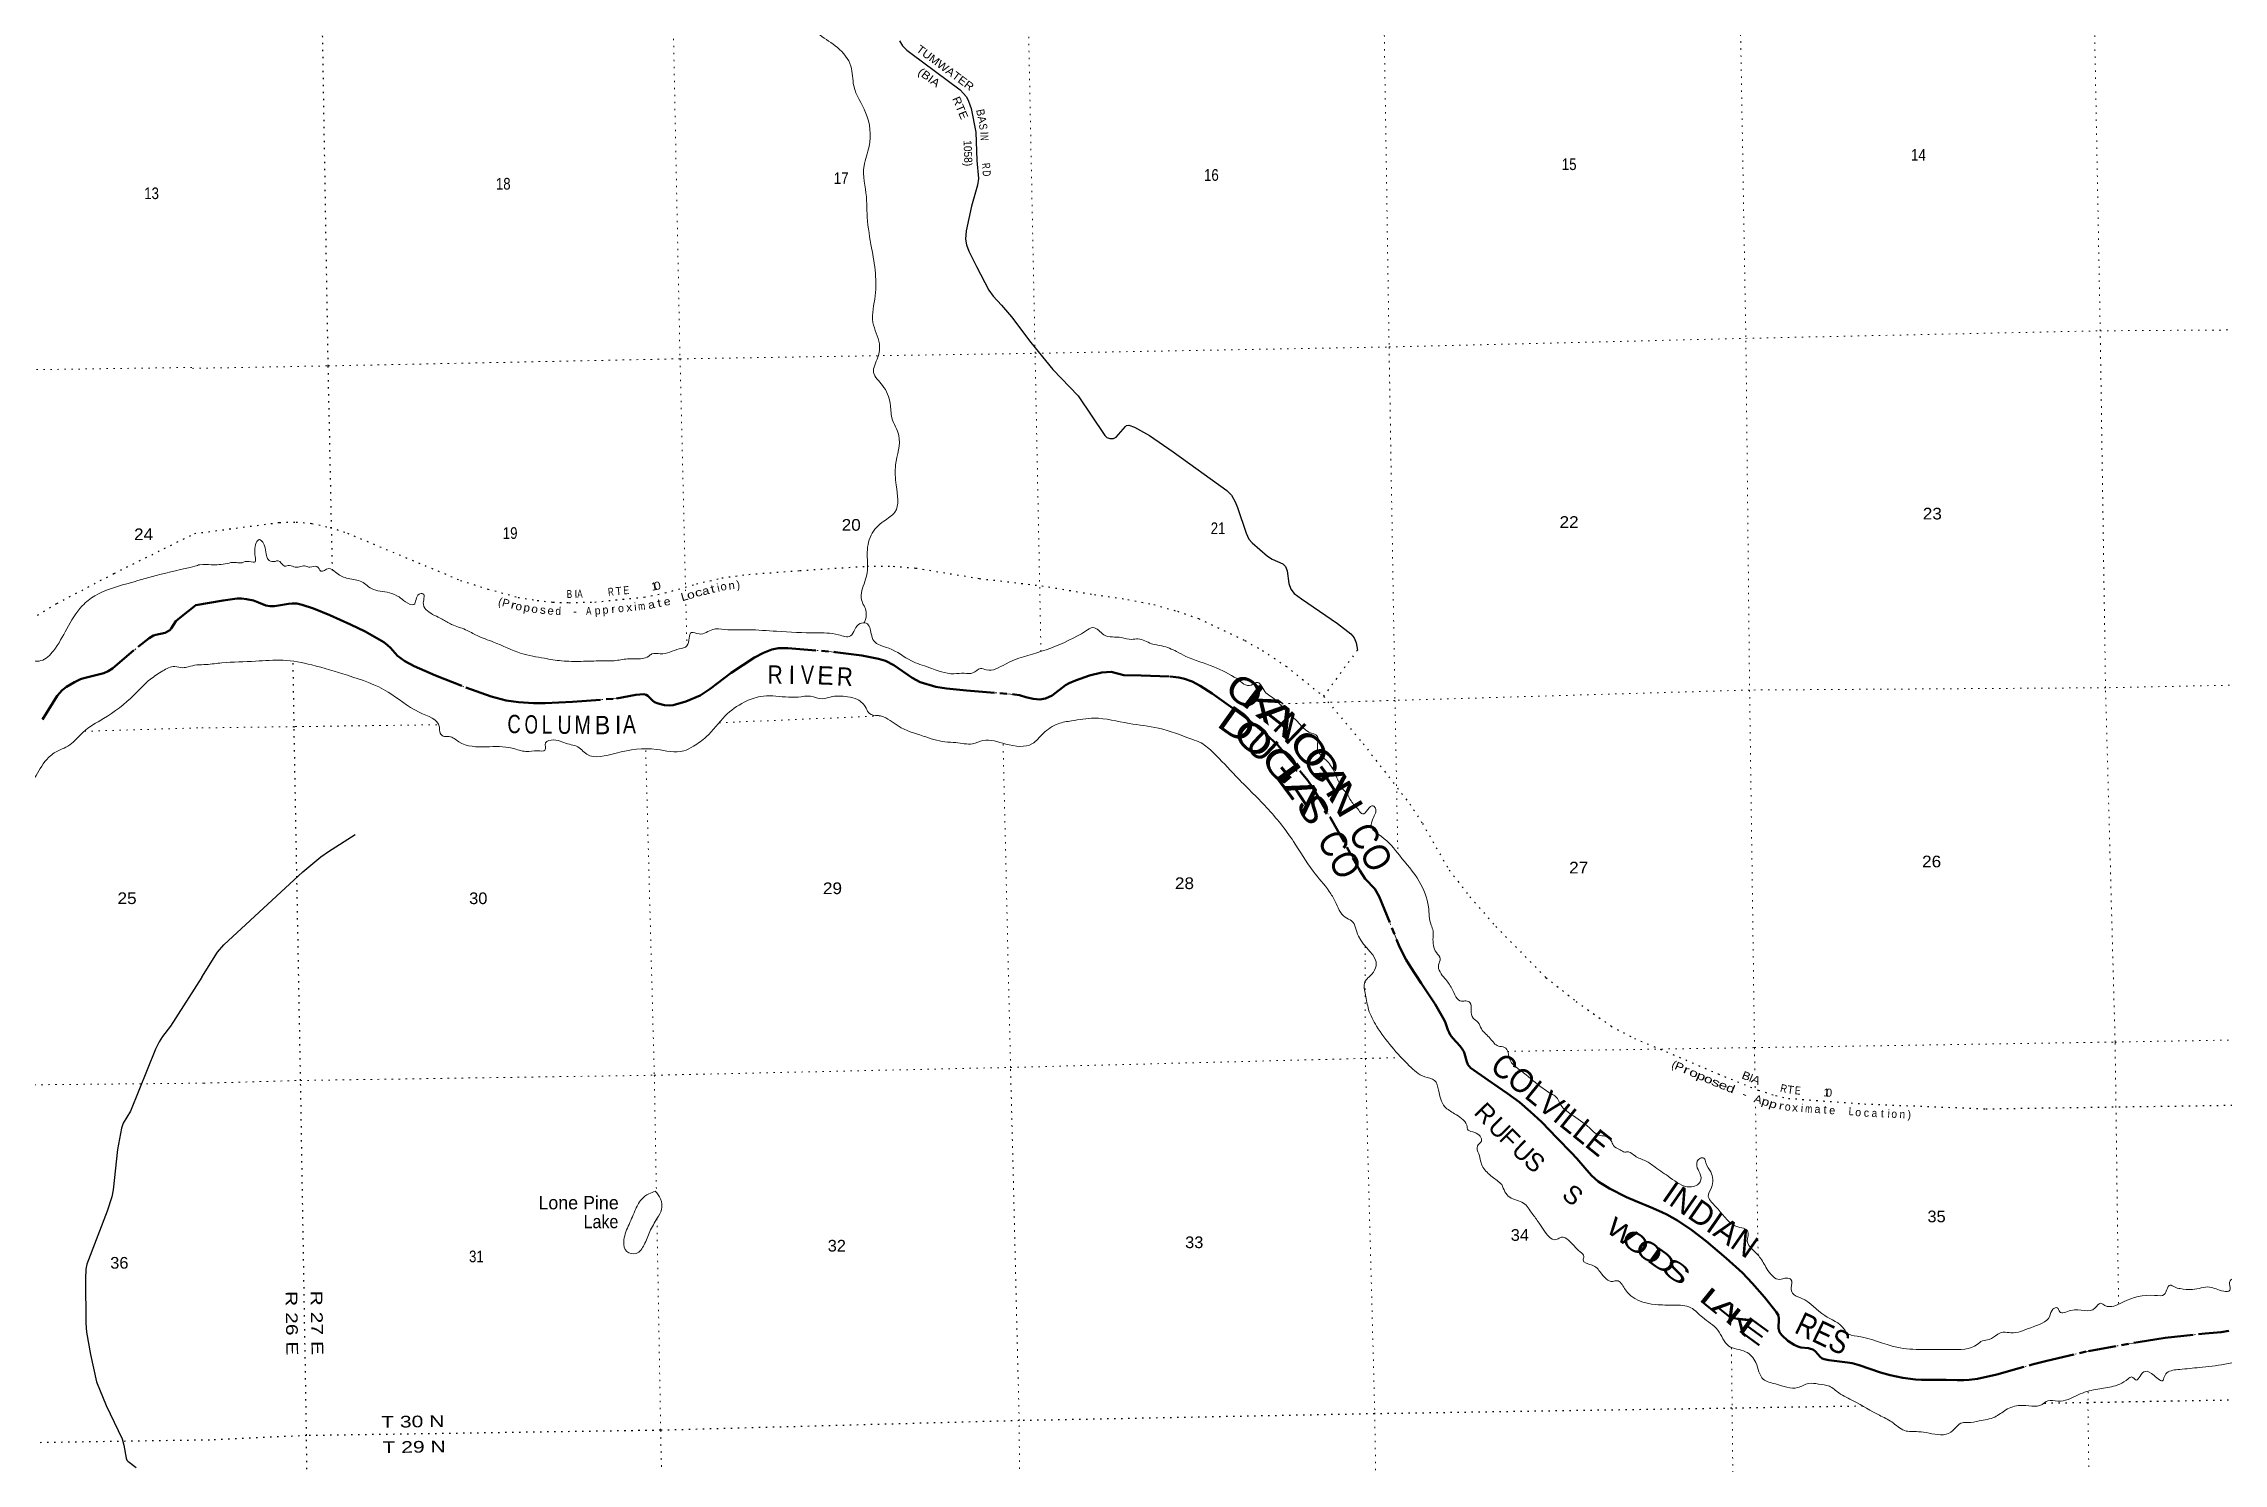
# Model space of a CAD drawing. Header units: feet. Extents: x 244583 to 493183, y 184934 to 372822.
# Drawn here: x 367117 to 399801, y 204162 to 225453 of the extents above; entities that cross this region are included whole.
import ezdxf
from ezdxf.enums import TextEntityAlignment as Align

# ---------------------------------------------------------------- set-up
doc = ezdxf.new("R2010")
doc.units = ezdxf.units.FT
doc.header["$LTSCALE"] = 70
for name, pattern in [('DOT_DASHED', [7.7, 5, -1.2, 0.3, -1.2]), ('DOTTED', [1.5, 0.3, -1.2]), ('LONG_DASH_SHORT_DASH', [9.9, 6, -1.2, 1.5, -1.2])]:
    doc.linetypes.add(name, pattern=pattern)
for name, color, linetype, lineweight in [('11', 7, 'LONG_DASH_SHORT_DASH', 60), ('29', 7, 'Continuous', 25), ('30', 7, 'Continuous', 25), ('39', 7, 'Continuous', 13), ('44', 7, 'DOT_DASHED', 13), ('6', 7, 'DOTTED', 25), ('7', 7, 'DOTTED', 13)]:
    doc.layers.add(name, color=color, linetype=linetype, lineweight=lineweight)
doc.layers.add('12', color=7, linetype='Continuous')
doc.layers.add('41', color=7, linetype='Continuous')

msp = doc.modelspace()

# ---------------------------------------------------------------- linework, layer by layer
at = {"layer": '11'}
for points in [[(367101.55, 215318.37), (367321.67, 215669.8), (367395.76, 215755.43), (367460.98, 215806.15), (367578.76, 215876.97), (367670.46, 215921.71), (367721.77, 215938.89), (368019.52, 216012.41), (368084.56, 216039.95), (368151.69, 216083.39), (368541.3, 216413.38), (368702.37, 216537.85), (368766.04, 216576.09), (368799.87, 216586.98), (368940.06, 216618.08), (369009.65, 216654.57), (369032.34, 216679.77), (369099.9, 216792.05), (369157.74, 216841.27), (369398.51, 217030.11)], [(369398.51, 217030.11), (369810.77, 217099.4), (370018.83, 217133.48), (370083.72, 217132.38), (370159.72, 217121.85), (370265.42, 217100.56), (370339.01, 217073.57), (370450.31, 217027.47), (370507.27, 217017.51), (370578.35, 217018.11), (370789.98, 217052.45), (370845.73, 217058.07), (370912.94, 217056.46), (370993.41, 217038.37), (371162.72, 216983.82), (371408.95, 216883.42), (371720.84, 216742.95), (371938.56, 216635.74), (372216.7, 216475.68), (372273.49, 216434.23), (372317.1, 216390.32), (372425.05, 216272.75), (372535.45, 216194.09), (372670.92, 216118.81), (372995, 215974.98), (373449.59, 215796.28), (373827.32, 215662.76), (374052.33, 215604.55), (374236.79, 215577.2), (374463.28, 215561.8), (374638.47, 215560.22), (375047.84, 215580.17), (375707.25, 215633.07), (375998.86, 215685.45), (376115.44, 215695.4), (376151.05, 215688.09), (376174.75, 215673.68), (376247.11, 215602.55), (376278.74, 215577.11), (376331.87, 215556.67), (376426.03, 215534.16), (376495.08, 215526.77), (376556.9, 215529.93), (376748.63, 215585.07), (376960.72, 215677.87), (377113.96, 215775.34), (377424.39, 216016.11), (377774.04, 216246.48), (377909.25, 216319.03), (378038.57, 216366.76), (378137.97, 216384.67), (378277.39, 216388.42), (378987.64, 216328.33), (379386.94, 216274.55), (379637.3, 216225.57), (379741.81, 216195.99), (379867.14, 216131.41), (380139.04, 215939.69), (380258.09, 215876.45), (380493.53, 215808.11), (380657.63, 215780.96), (380954.14, 215753.07), (381673.86, 215693.19), (381751.74, 215680.16), (381842.98, 215652.45), (381955.43, 215625.19), (382054.92, 215618.23), (382139.02, 215631.15), (382237.43, 215678.56), (382438.4, 215830.93), (382494.93, 215862.87), (382587.64, 215900.92), (382797.43, 215978.05), (382984.47, 216022.88), (383126.12, 216030.8), (383316.16, 215981.99), (383571.64, 215978.38), (384007.03, 215963.84), (384136.68, 215946.92), (384224.61, 215926.91), (384337.7, 215885.7), (384457.56, 215824.01), (384636.7, 215706.42), (384952.4, 215483.09), (385210.4, 215292.63), (385438.79, 215104.43), (385623.09, 214930.07), (385980.53, 214517.31), (386072.52, 214402.65), (386150.44, 214291.74), (386411.26, 213843.32), (386852.96, 213053.79), (386931.88, 212930.15), (387077.24, 212776.59), (387140.7, 212660.61), (387449.7, 211908.16), (387546.38, 211715.22), (387611.87, 211608.03), (387769.97, 211361.81), (387980.1, 211050.15)], [(387980.1, 211050.15), (388104.42, 210838.8), (388130.75, 210783.48), (388173.57, 210665.27), (388191.41, 210623.35), (388209.4, 210590.73), (388245.39, 210540.98), (388351.1, 210423.85), (388387.31, 210378.17), (388399.39, 210359.81), (388411.1, 210336.51), (388421.59, 210308.31), (388431.56, 210273.29), (388445.3, 210218.26), (388455.01, 210185.13), (388472.24, 210144.22), (388482.65, 210127.27), (388495.11, 210111.84), (388514.44, 210094.87), (388778.98, 209909.39), (389067.23, 209710.68), (389244.32, 209579.62), (389413.71, 209434.68), (389574.41, 209281.67), (389810.65, 209039.49), (390026.78, 208816.95), (390104.95, 208735.55), (390225.48, 208592.63), (390326.11, 208478.76), (390426.26, 208390.49), (390595.26, 208282.6), (390852.79, 208153.4), (390979.61, 208097.98), (391247.47, 207988.75), (391392.13, 207926.37), (391456.88, 207894.71), (391616.19, 207803.74), (391832.05, 207657.57), (392043.17, 207493.7), (392346.78, 207237.12), (392588.26, 207018.77), (392737.06, 206866.08), (392921.04, 206655.84), (393093.87, 206433.94), (393128.39, 206377.82), (393135.29, 206327.03), (393129.46, 206187.61), (393144.79, 206129.5), (393179.43, 206083.49), (393268.78, 206001.57), (393364.75, 205942.06), (393421.66, 205914.93), (393462.56, 205901.71), (393579.53, 205887.83), (393609.54, 205881.71), (393629.19, 205875.19), (393653.16, 205862.56), (393682.58, 205837.65), (393754.31, 205758.89), (393784, 205736.71), (393812.57, 205725.22), (393882.78, 205709.62), (394162.72, 205677.12), (394237.17, 205663.33), (394339.18, 205634.5), (394658.5, 205526.58), (394804.02, 205484.68), (394992.22, 205446.04), (395186.62, 205419.83), (395274.15, 205415.12), (395643.7, 205415.58), (395811.3, 205411.48), (395911.52, 205411.86), (395987.6, 205416.43), (396112.36, 205432.02), (396405.17, 205494.59), (396932.61, 205642.49), (397151.38, 205699.91), (397777.24, 205844.91), (398521.52, 205981.37), (398928.64, 206045.15), (399526.08, 206107.78), (399765.96, 206130.58), (399884.29, 206150.35)]]:
    msp.add_lwpolyline(points, dxfattribs=at)
at = {"layer": '29', "linetype": 'DOTTED'}
msp.add_line((386816.62, 216358.38), (386306.94, 215664.82), dxfattribs=at)
at = {"layer": '29'}
for points in [[(379950.19, 225494.23), (379995.88, 225421.06), (380059.37, 225352.61), (380121.76, 225309.49), (380860.06, 224760.91), (380952.99, 224652.63), (380985.34, 224591.94), (381023.45, 224478.28), (381094.53, 224124.02), (381109.6, 223698.54), (381134.95, 223428.65), (381122.27, 223329.51), (381031.66, 223013.8), (380948.95, 222645.71), (380942.27, 222522.61), (380952.99, 222435.3), (380987.94, 222339.54), (381102.53, 222110.84), (381288.61, 221757.57), (381353.82, 221665.79), (381479.86, 221532.02), (381630.4, 221356.17), (381917.6, 220970.02), (382251.33, 220566.23), (382627.36, 220173), (383029.02, 219576.3), (383059.68, 219548.34), (383104.16, 219532.16), (383160.77, 219532.16), (383200.7, 219551.98), (383336.8, 219710.84), (383354.86, 219726.37), (383391.26, 219730.42), (383474.07, 219702.28), (383700.93, 219577.7), (384053.75, 219329.46), (384859.06, 218749.22), (384927.94, 218679.5), (384984.41, 218583.33), (385020.01, 218496.95), (385147.79, 218113.06), (385190.63, 218020.9), (385239.63, 217964.8), (385467.01, 217765.6), (385538.38, 217721.48), (385697.83, 217651.16), (385736.51, 217612.24), (385763.14, 217544.96), (385788.68, 217355.62), (385817.38, 217272.36), (385865.91, 217207.62), (385977.93, 217125.73), (386519.25, 216756.52), (386718.09, 216599.36), (386767.62, 216542.02), (386797.72, 216465.09), (386816.62, 216358.38)], [(369490.59, 211451.71), (369726.04, 211827.98), (369819.05, 211935.95), (371002.39, 213035.06), (371272.09, 213255.4), (371389.13, 213335.75), (371790.71, 213592.39)], [(369490.59, 211451.71), (369021.68, 210718.11), (368902.15, 210565.27), (368849.47, 210485.87), (368795.17, 210372.32), (368421.4, 209444.1), (368311.69, 209264.73), (368286.79, 209190.3), (368223.6, 208867), (368161.74, 208263.5), (368142.29, 208158.6), (368067.87, 207941.93), (367763.34, 207147.7), (367748.06, 207075.99), (367745.44, 206931.85), (367748.07, 206266.22), (367760.03, 206130.13), (367820.15, 205792.49), (367911.31, 205384.78), (368056.42, 205030.23), (368296.19, 204530.23), (368321.22, 204433.61), (368353.58, 204238.63), (368366, 204210.72), (368378.92, 204193.9), (368504.47, 204099.76)]]:
    msp.add_lwpolyline(points, dxfattribs=at)
at = {"layer": '29', "linetype": 'DOTTED'}
for points in [[(357539.07, 208475.37), (358194.34, 209168.74), (358884.63, 209839.11), (359362.26, 210271.23), (359625.98, 210476.32), (359807.04, 210594.92), (360408.12, 210977.32), (361764.09, 211913.96), (361898.91, 212026.1), (362233.14, 212290.25), (362709.68, 212731.36), (363819.36, 213985.52), (364333.08, 214710.5), (364546.01, 214940.47), (365255.03, 215629.89), (365476.01, 215814.44), (366274.37, 216408.27), (366575.85, 216611.53), (367316.21, 217058.1), (368173.95, 217508.33), (369380.74, 218106.62)], [(369380.74, 218106.62), (370654.03, 218272.72), (370904.76, 218278.81), (371139.26, 218256.54), (371414.24, 218197.89), (371673, 218110.88), (373369.06, 217403.32), (373779.57, 217272.72), (374234.44, 217148.66), (374519.68, 217101.38), (374754.21, 217077.1), (374996.82, 217069.01), (375381.01, 217078.68), (376121.02, 217151.45), (376436.32, 217214.67), (376904.54, 217349.78), (377285.46, 217441.26), (377692.48, 217493.69), (378456.81, 217550.59), (379465.23, 217616.25), (379857.15, 217615.25), (380193.83, 217588.03), (381151.35, 217431.22), (382082.29, 217322.54), (382872.16, 217190.1), (383375.02, 217117.58), (383763.03, 217040.62), (384119.03, 216939.55), (384434.43, 216830.3), (385130.8, 216501.05), (385388.7, 216352.85), (385744.53, 216118.17), (386306.94, 215664.82)], [(386306.94, 215664.82), (386901.08, 214955.27), (387601.5, 214051.22), (387790.56, 213759.26), (388193.59, 213057.21), (388502.22, 212658.7), (388891.57, 212213.66), (389643.49, 211447.36), (390095.38, 211088.78), (390619.11, 210719.86), (390968.78, 210534.46), (391449.07, 210335.7), (392224.19, 210003.38), (392828.81, 209757.59), (393087.59, 209676.67), (393278.01, 209635.82), (394418.63, 209551.66), (396239.15, 209479.07), (400343.59, 209539.29)]]:
    msp.add_lwpolyline(points, dxfattribs=at)
at = {"layer": '39'}
for points in [[(372074.68, 232608.97), (372496.1, 232140.66), (372721.23, 231800.36), (372805.27, 231714.7), (372994.58, 231474.95), (373353.59, 230956.75), (373423.52, 230472.58), (373410.4, 230009.39), (373292.45, 229671.98), (373365.1, 229539.64), (373362.57, 229175.68), (373400.49, 228806.27), (373555.97, 228667.1), (373874.73, 228407.08), (374247.43, 228182.24), (374545.24, 228237.3), (374845.58, 228126.61), (375275.33, 228131.11), (375717.25, 228263.16), (375931.7, 228094.56), (376185.66, 227584.87), (376491.63, 227104.28), (376849.84, 226638.63), (377311.92, 226243.3), (377526.06, 226094.91), (377887.66, 225936.63), (378298.52, 225855.92), (378556.5, 225744.59), (378754.68, 225583.83), (379019.91, 225393.75), (379221.93, 225113.77), (379264.76, 224819.23), (379442.4, 224417.57), (379496.54, 223910.91), (379418.23, 223620.61), (379453.59, 223154.11), (379463.4, 222907.6), (379523, 222439.45), (379587.16, 221672.14), (379552.91, 221271.3), (379648.62, 220949.26), (379625.38, 220752.8), (379562.35, 220519.33), (379694.43, 220327.24), (379811.59, 220054.06), (379837.05, 219840.13), (379939.94, 219576.84), (379892.15, 219137.38), (379900.87, 218830.2), (379880.81, 218425.53), (379715.36, 218291.61), (379524.83, 218082.5), (379466.79, 217786.43), (379466.79, 217521.58), (379388.2, 217249.47), (379382.22, 217111.89), (379451.6, 216928.96), (379427.79, 216775.83)], [(369387.09, 217614.83), (369460.21, 217638.76), (369631.76, 217637.32), (369867.55, 217657.07), (369986.36, 217673.03), (370069.23, 217664.17), (370167.75, 217687.91), (370278.92, 217675.44), (370282.26, 217853.41), (370354.48, 218014.23), (370439.1, 217890.16), (370500.5, 217701.04), (370587.47, 217688.2), (370633.72, 217699.01), (370729.8, 217617.58), (370804.32, 217626.79), (370891.47, 217601.83), (370976.05, 217613.22), (371048.62, 217618.37), (371111.43, 217601.12), (371216.19, 217612.82), (371275.77, 217542.96), (371392.26, 217579.1), (371495.98, 217526.08), (371658.76, 217437.57), (371865.28, 217392.18), (371948.8, 217340.88), (372034.48, 217279.5), (372301.8, 217216.83), (372446.03, 217154.32), (372541.96, 217082.99), (372669.73, 217040.45), (372746.04, 217197.29), (372804.52, 217200.19), (372810.95, 217042.59), (372870.94, 216946.45), (373090.76, 216822.41), (373235.23, 216743.73), (373444.29, 216664.01), (373617.16, 216575.65), (373862.81, 216478.28), (374279.07, 216308.7), (374625.25, 216235.1), (374884.13, 216196.56), (375176.85, 216188.87), (375479.43, 216195.48), (375671.09, 216198.38), (375874.48, 216225.73), (375985.47, 216225.39), (376190.66, 216266.92), (376236.57, 216299.96), (376363.67, 216301.89), (376649.1, 216374.96), (376763.42, 216421.17), (376832.99, 216622.38), (376944.32, 216599.81), (377151.13, 216667.64), (377328.73, 216666.29), (377685.97, 216661.6), (378108.05, 216639.69), (378697.64, 216616.28), (379035.07, 216587.03), (379214.93, 216569.54), (379280.03, 216667.57), (379359.4, 216755.71), (379452.14, 216761.16), (379527.2, 216602.58), (379565.15, 216496), (379788.79, 216386.17), (380128.66, 216197.23), (380390.49, 216098.08), (380767.27, 216002.71), (380920.5, 216011.1), (381049.59, 216015.07), (381165.62, 216081.53), (381250.69, 216060.58), (381537.92, 216147.83), (382079.82, 216340.03), (382619.13, 216570.6), (382739.13, 216641.16), (382851.3, 216695.43), (383014.36, 216588.73), (383277.34, 216546.21), (383433.14, 216518.25), (383525.85, 216525.72), (383728.74, 216453.99), (383884.63, 216419.96), (384105.86, 216336.38), (384244.19, 216263.67), (384662.24, 216108.26), (385012.05, 215929.58)], [(369387.09, 217614.83), (368806.55, 217475.72), (368363.74, 217351.99), (367887.18, 217173.38), (367696.97, 217021.94), (367464.35, 216676.15), (367265.85, 216348.89), (367077.64, 216199.5), (366968.65, 216198.38), (366723.48, 216288.78), (366575.3, 216172.11), (366549.85, 216095.09), (366523.23, 215935.24), (366329.78, 215902.95), (366105.61, 216110.73), (365928.16, 216092.74), (365962.92, 215852.72), (366056.23, 215611.28), (366020.38, 215564.45), (365757.54, 215606.19), (365666.9, 215587.08), (365664.4, 215437.57), (365760.07, 215359.78), (365797.27, 215275.32), (365632.58, 215194.85), (365378.3, 214992.25), (365305.15, 214842.02), (365334.69, 214521.14), (365408.3, 214428.98), (365427.23, 214354.44), (365282.12, 214332.74), (365153.17, 214309.2), (365097.97, 214181.37), (365207.56, 214123.92), (365249.13, 214007.19), (365141.94, 213830.34), (365031.57, 213766.59), (364950.67, 213781.92), (364863.15, 213655.78), (364864.67, 213508.33), (364839.5, 213403.04), (364659.67, 213421.39), (364510.41, 213409.75), (364476.2, 213399.3), (364515.4, 213316.88), (364603.33, 213206.69), (364574.55, 213060.95), (364445.7, 212831.37), (364287.73, 212488.36), (364215.15, 212283.6), (364180.7, 212099.42), (364276.66, 211993.35), (364354.89, 211844.67), (364206.64, 211736.09), (364050.88, 211570.87), (364041.48, 211504.11), (364213.18, 211491.74), (364346.45, 211487.05), (364381.16, 211449.02), (364295.87, 211104.75), (364126.6, 210880.81), (363854.96, 210599.26), (363723.26, 210254.5), (363564.57, 209982.19), (363290.6, 209730.92), (363020.3, 209320.1), (362693.68, 208692.56), (362345.01, 208246.6), (361994.42, 207790.51), (361657.14, 207415.37), (361124.16, 207030.13), (360662.94, 206732.49), (360192.58, 206539.8), (359541.73, 206232.13), (359264.55, 206097.98), (358819.69, 205780.31), (358348.74, 205448.23), (358261.95, 205447.34), (358204.56, 205531.59), (358092.08, 205477.91), (358057.88, 205269.5), (358010.73, 205143.78), (357924.31, 205106.53), (357875.35, 205156.53), (357839.68, 205091.52), (357781.38, 205068.7), (357772.66, 204935.29), (357592.77, 204761.74), (357474.56, 204675.69), (357412.8, 204596.27), (357182.64, 204404.03)], [(369413.47, 216136.9), (369286.86, 216109.08), (369206.27, 216094.11), (369082.94, 216113.04), (368904, 216044.54), (368719.55, 215921.45), (368473.7, 215684.6), (368015.09, 215330.43), (367710.35, 215127.32), (367508.45, 214935.36), (367277.52, 214817.85), (367137.59, 214685.11), (366960.77, 214408.57), (366793.62, 214174.56), (366572.21, 213915.74), (366350.96, 213642.79), (366206.87, 213324.17), (366140.9, 213064.93), (366127.11, 212638.57), (366196.66, 212548.38), (366235.72, 212480.1), (366171.94, 212400.67), (366150.94, 212283.29), (366153.51, 212032.84), (366209.58, 211879.89), (366198.4, 211788.88), (366205.72, 211665.73), (366226.84, 211575.05), (366302.39, 211490.99), (366234.8, 211389.29), (366211.61, 211288.05), (366244.86, 211195.47), (366235.83, 211092.36), (366210.4, 211013.32), (366211.49, 210906.27), (366170.04, 210814.94), (366170.68, 210752.33), (366125.28, 210652.88), (366108.27, 210539.59), (366135.28, 210465.13), (366305.5, 210400.22), (366411.37, 210312.42), (366428.37, 210229.78), (366364.11, 210196.8), (366225.51, 210130.73), (366145.46, 210063.25), (366122.73, 209917.58), (366138.21, 209786.44), (366100.46, 209727.47), (366036.37, 209678.33), (365920.63, 209547.86), (365893, 209486.98), (365930.12, 209410.6), (365953.17, 209328.01), (365937.81, 209251.1), (365869.41, 209228.17), (365805.82, 209130.56), (365760.43, 209029.09), (365622.68, 208880.22), (365528.46, 208816.63), (365486.51, 208773.78), (365460.94, 208708.88), (365423.11, 208657.99), (365375.72, 208554.48), (365265.11, 208514.96), (365197.07, 208457.7), (365153.84, 208342.12), (365099.07, 208171.88), (365022.44, 208165.03), (364947.45, 208194.56), (364863.09, 208153.29), (364813.21, 208096.22), (364727.13, 208026.65), (364654.84, 207989.55), (364580.81, 207926.17), (364545.58, 207818.75), (364459.49, 207749.18), (364454.06, 207688.53), (364390.28, 207609.09), (364294.35, 207515.19), (364273.38, 207395.79), (363997.12, 207170.75), (363863.7, 206993.64), (363809.97, 206918.35), (363838.73, 206870.16), (363809.2, 206797.14), (363755.43, 206725.89), (363778.31, 206659.46), (363757.04, 206568.35), (363735.67, 206487.33), (363658.95, 206488.56)], [(369413.47, 216136.9), (369557.68, 216142.09), (369789.38, 216165.82), (370295.48, 216191.69), (370706.92, 216206.01), (371137.8, 216135.72), (371672.9, 215980.07), (372284.13, 215728.52), (372750.83, 215426.26), (373050.85, 215204.37), (373064.34, 215113.59), (373107.41, 215067.74), (373198.29, 215063.06), (373342.76, 214984.38), (373755.58, 214907.74), (374143.33, 214887.34), (374349.91, 214837.9), (374525.31, 214848.65), (374634.16, 214856.36), (374644.6, 214965.7), (374765, 215009.98), (375002.09, 214944.84), (375105.41, 214918.1), (375260.61, 214797.12), (375700.26, 214813.89), (376308.85, 214867.6), (376714.79, 214845.45), (376861.01, 214916.41), (377052.59, 215056.8), (377336.34, 215372.46), (377623.8, 215576.97), (377866.68, 215661.53), (378050.18, 215670.37), (378429.8, 215653.89), (378617.29, 215664.82), (378789.39, 215626.99), (378910.07, 215653.08), (379172.31, 215659.08), (379320.26, 215616.84), (379449.33, 215489.41), (379499.04, 215405.24), (379622.57, 215376.79), (379679.21, 215367.54), (379931.68, 215219.73), (380303.25, 215069.69), (380631.49, 214981.66), (380795.12, 214969.99), (381045.59, 214953.57), (381202.27, 215000.42), (381544.08, 214949), (381943.53, 214955.05), (382104.67, 215107.11), (382328.43, 215254.05), (382529.56, 215297.53), (382869.99, 215337.07), (383391.81, 215258.04), (383834.8, 215187.93), (384335.76, 215021.65), (384471.82, 214965.08), (384655.64, 214820.28), (384993.97, 214467.55), (385455.17, 213997.39), (385858.44, 213487.95), (386151.76, 213043.56), (386394.53, 212737.9), (386481.54, 212589.61), (386634.47, 212353.36), (386730.18, 212296.17), (386832.54, 212067.24), (387097.59, 211624.44), (387032.89, 211500.13), (386928.81, 211381.35), (386938.75, 211189.37), (386984.5, 210967.67), (387103.32, 210718.76), (387594.64, 210125.74), (387825.19, 209959.4), (387971.31, 209905.01), (388034.08, 209758.37), (388126.64, 209511.09), (388273.53, 209406.16), (388379.58, 209332.96), (388455.76, 209233.03), (388477.05, 209160.57), (388576.49, 209123.66), (388675.33, 208993.74), (388615.88, 208922.08), (388635.85, 208803.09), (388697.44, 208601.85), (388838.83, 208460.44), (388979.82, 208345.32)], [(385012.05, 215929.58), (385221.35, 215833.69), (385325.74, 215869.64), (385364.53, 215839.9), (385428.64, 215737.76), (385590.02, 215608.79), (385653.52, 215547.08), (385735.54, 215461.38), (385940.4, 215260.29), (386089.7, 215129.11), (386215.8, 215064.31), (386216.28, 214900.55), (386315.67, 214734.25), (386364.77, 214690.51), (386478.47, 214512.29), (386557.87, 214333.56), (386597.13, 214273.5), (386654.54, 214213.72), (386720.92, 214095.44), (386836.02, 213957.68), (386891.35, 213901.91), (386973.08, 213967.84), (387052.98, 214021.62), (387085.78, 213987.75), (387049.85, 213829.5), (387027.49, 213707.85), (387179.06, 213560.54), (387445.64, 213281.53), (387744.24, 212887.76), (387881.2, 212507.72), (387921.7, 212233.37), (387951.27, 212146.88), (387950.79, 212045.78), (388000.58, 211824.14), (388058.52, 211729.99), (388033.68, 211638.64), (388127.61, 211433.84), (388232.81, 211283.8), (388379, 211091.92), (388443.5, 211096.94), (388502.37, 211073.57), (388522.29, 210958.63), (388552.35, 210839.8), (388623.94, 210776.19), (388675.86, 210679.93), (388809.27, 210532.34), (388930.06, 210418.93), (389023.17, 210400.12), (389074.78, 210324.08), (389104.81, 210207.27), (389233.94, 210075.79), (389522, 209843.6), (389725.93, 209703.15), (389793.19, 209659.69), (389863.6, 209541.47), (390055.86, 209372.53), (390327.41, 209164.36), (390437.61, 209083.14), (390526.63, 209068.31), (390620.51, 208998.97), (390653.84, 208930.74), (390753.74, 208863.51), (390826.89, 208830.25), (390879.31, 208833.06), (390979.12, 208771.9), (391137.62, 208699.5), (391280.32, 208604.62), (391506.72, 208446.3), (391801.41, 208309.25), (391957.63, 208386.42), (391951.62, 208515.73), (391903.56, 208624.17), (391958.29, 208740.25), (392012.79, 208739.05), (392040.13, 208666.68), (392114.82, 208532.35), (392124.41, 208299.99), (392078.06, 208163.83), (392123.71, 208081.63), (392224.26, 207971.95), (392520.88, 207707.55), (392634.38, 207674.9), (392671.25, 207639.07), (392661.24, 207501.43), (392741.99, 207367.2), (392858.95, 207239.57), (392972.74, 207055.29), (393142.29, 206920.38), (393252.97, 206940.26), (393315.85, 206918.97), (393317.76, 206793.65)], [(376286.68, 208245.87), (376194.49, 208204.04), (376080.73, 208121.44), (375984.49, 207948.13), (375883.07, 207718.13), (375816.03, 207482.59), (375860.61, 207337.69), (376002.27, 207311.53), (376121.4, 207438.69), (376207.12, 207640.15), (376319.13, 207837.96), (376381.68, 207970.33), (376367.14, 208129.83), (376286.68, 208245.87)], [(388979.82, 208345.32), (389099.79, 208153.04), (389306.96, 208065.2), (389436.46, 207909.47), (389541.57, 207765.49), (389811.63, 207522.93), (389875.72, 207554.22), (389979.32, 207509.29), (390157.55, 207334.08), (390213.1, 207264.16), (390199.75, 207213.41), (390334.1, 207136.6), (390465, 207021.32), (390646.59, 206890.63), (390708.97, 206901.69), (390821.78, 206782.09), (391291.57, 206542.55), (391564.08, 206536.57), (391814.92, 206495.9), (391990.64, 206352.99), (392221.63, 206158.36), (392384.64, 205922.26), (392636.16, 205837.11), (392789.99, 205673.66), (392900.77, 205422.61), (393087.48, 205352.66), (393417.22, 205299.02), (393581.76, 205360.15), (393729.18, 205352.28), (393893.15, 205318.37), (394033.89, 205219.41), (394259.77, 205095.47), (394642.38, 204882.91), (394829.55, 204782.64), (395021.19, 204654.13), (395227.28, 204637.03), (395387.03, 204615.19), (395715.72, 204630.29), (395887.09, 204772.39), (395963.76, 204773.55), (396140.92, 204800.5), (396372.13, 204856.57), (396539.99, 204964.25), (396754.87, 205032.2), (397083.59, 205045.28), (397167.52, 205099.12), (397316.93, 205093.29), (397622.2, 205188.9), (397887.3, 205271.77), (398120.8, 205309.68), (398371.22, 205428.72), (398425.26, 205457.85), (398494.6, 205410.37), (398552.18, 205471.9), (398627.79, 205541.79), (398761.93, 205479.13), (398896.19, 205408.38), (398907.74, 205444.94), (398953.03, 205518.41), (399145.94, 205571.88), (399442.13, 205600.64), (399820.76, 205648.84), (400038.03, 205692.57), (400094.49, 205695.44), (400176.26, 205625.92), (400309.88, 205597.62), (400371.8, 205638.99), (400355.17, 205671.09), (400281.71, 205724.56), (400303.07, 205779.48), (400352.95, 205816.63), (400386.83, 205844.91)], [(393317.76, 206793.65), (393339.13, 206715.12), (393471.47, 206638.28), (393822.51, 206378.74), (394114.14, 206176.94), (394151.32, 206120.9), (394307.49, 206068.67), (394905.29, 205903.86), (395710.93, 205871.6), (396109.36, 205944.36), (396187.21, 206000.13), (396287.84, 206017.83), (396417.77, 206098.65), (396500.05, 206128.2), (396615.2, 206119.84), (396914.69, 206197.16), (397196.59, 206369.25), (397245.46, 206473.1), (397309.68, 206496.31), (397346.95, 206434.2), (397514.09, 206456.95), (397878.78, 206492.81), (397960.45, 206562.79), (398023.51, 206529.37), (398070.16, 206513.91), (398303.17, 206584.16), (398769.86, 206680.19), (398914.9, 206696.55), (398952.15, 206767.87), (399003.59, 206835.37), (399066.56, 206808.02), (399153.71, 206783.06), (399335.53, 206769.64), (399593.27, 206805.9), (399806.11, 206742.41), (399898.7, 206757.96), (399900.1, 206798.42), (399904.58, 206901.6), (399952.6, 206928.61), (400001.76, 206880.83), (400028.66, 206836.76), (400075.25, 206825.34), (400165.7, 206848.95), (400267.69, 206909.13), (400302.87, 206984.47), (400335.75, 207077.97), (400365.8, 207090.15)]]:
    msp.add_spline(points, degree=3, dxfattribs=at)
at = {"layer": '44'}
for points in [[(367101.55, 215318.37), (367321.67, 215669.8), (367395.76, 215755.43), (367460.98, 215806.15), (367578.76, 215876.97), (367670.46, 215921.71), (367721.77, 215938.89), (368019.52, 216012.41), (368084.56, 216039.95), (368151.69, 216083.39), (368541.3, 216413.38), (368702.37, 216537.85), (368766.04, 216576.09), (368799.87, 216586.98), (368940.06, 216618.08), (369009.65, 216654.57), (369032.34, 216679.77), (369099.9, 216792.05), (369157.74, 216841.27), (369398.51, 217030.11)], [(369398.51, 217030.11), (369810.77, 217099.4), (370018.83, 217133.48), (370083.72, 217132.38), (370159.72, 217121.85), (370265.42, 217100.56), (370339.01, 217073.57), (370450.31, 217027.47), (370507.27, 217017.51), (370578.35, 217018.11), (370789.98, 217052.45), (370845.73, 217058.07), (370912.94, 217056.46), (370993.41, 217038.37), (371162.72, 216983.82), (371408.95, 216883.42), (371720.84, 216742.95), (371938.56, 216635.74), (372216.7, 216475.68), (372273.49, 216434.23), (372317.1, 216390.32), (372425.05, 216272.75), (372535.45, 216194.09), (372670.92, 216118.81), (372995, 215974.98), (373449.59, 215796.28), (373827.32, 215662.76), (374052.33, 215604.55), (374236.79, 215577.2), (374463.28, 215561.8), (374638.47, 215560.22), (375047.84, 215580.17), (375707.25, 215633.07), (375998.86, 215685.45), (376115.44, 215695.4), (376151.05, 215688.09), (376174.75, 215673.68), (376247.11, 215602.55), (376278.74, 215577.11), (376331.87, 215556.67), (376426.03, 215534.16), (376495.08, 215526.77), (376556.9, 215529.93), (376748.63, 215585.07), (376960.72, 215677.87), (377113.96, 215775.34), (377424.39, 216016.11), (377774.04, 216246.48), (377909.25, 216319.03), (378038.57, 216366.76), (378137.97, 216384.67), (378277.39, 216388.42), (378987.64, 216328.33), (379386.94, 216274.55), (379637.3, 216225.57), (379741.81, 216195.99), (379867.14, 216131.41), (380139.04, 215939.69), (380258.09, 215876.45), (380493.53, 215808.11), (380657.63, 215780.96), (380954.14, 215753.07), (381673.86, 215693.19), (381751.74, 215680.16), (381842.98, 215652.45), (381955.43, 215625.19), (382054.92, 215618.23), (382139.02, 215631.15), (382237.43, 215678.56), (382438.4, 215830.93), (382494.93, 215862.87), (382587.64, 215900.92), (382797.43, 215978.05), (382984.47, 216022.88), (383126.12, 216030.8), (383316.16, 215981.99), (383571.64, 215978.38), (384007.03, 215963.84), (384136.68, 215946.92), (384224.61, 215926.91), (384337.7, 215885.7), (384457.56, 215824.01), (384636.7, 215706.42), (384952.4, 215483.09), (385210.4, 215292.63), (385438.79, 215104.43), (385623.09, 214930.07), (385980.53, 214517.31), (386072.52, 214402.65), (386150.44, 214291.74), (386411.26, 213843.32), (386852.96, 213053.79), (386931.88, 212930.15), (387077.24, 212776.59), (387140.7, 212660.61), (387449.7, 211908.16), (387546.38, 211715.22), (387611.87, 211608.03), (387769.97, 211361.81), (387980.1, 211050.15)], [(387980.1, 211050.15), (388104.42, 210838.8), (388130.75, 210783.48), (388173.57, 210665.27), (388191.41, 210623.35), (388209.4, 210590.73), (388245.39, 210540.98), (388351.1, 210423.85), (388387.31, 210378.17), (388399.39, 210359.81), (388411.1, 210336.51), (388421.59, 210308.31), (388431.56, 210273.29), (388445.3, 210218.26), (388455.01, 210185.13), (388472.24, 210144.22), (388482.65, 210127.27), (388495.11, 210111.84), (388514.44, 210094.87), (388778.98, 209909.39), (389067.23, 209710.68), (389244.32, 209579.62), (389413.71, 209434.68), (389574.41, 209281.67), (389810.65, 209039.49), (390026.78, 208816.95), (390104.95, 208735.55), (390225.48, 208592.63), (390326.11, 208478.76), (390426.26, 208390.49), (390595.26, 208282.6), (390852.79, 208153.4), (390979.61, 208097.98), (391247.47, 207988.75), (391392.13, 207926.37), (391456.88, 207894.71), (391616.19, 207803.74), (391832.05, 207657.57), (392043.17, 207493.7), (392346.78, 207237.12), (392588.26, 207018.77), (392737.06, 206866.08), (392921.04, 206655.84), (393093.87, 206433.94), (393128.39, 206377.82), (393135.29, 206327.03), (393129.46, 206187.61), (393144.79, 206129.5), (393179.43, 206083.49), (393268.78, 206001.57), (393364.75, 205942.06), (393421.66, 205914.93), (393462.56, 205901.71), (393579.53, 205887.83), (393609.54, 205881.71), (393629.19, 205875.19), (393653.16, 205862.56), (393682.58, 205837.65), (393754.31, 205758.89), (393784, 205736.71), (393812.57, 205725.22), (393882.78, 205709.62), (394162.72, 205677.12), (394237.17, 205663.33), (394339.18, 205634.5), (394658.5, 205526.58), (394804.02, 205484.68), (394992.22, 205446.04), (395186.62, 205419.83), (395274.15, 205415.12), (395643.7, 205415.58), (395811.3, 205411.48), (395911.52, 205411.86), (395987.6, 205416.43), (396112.36, 205432.02), (396405.17, 205494.59), (396932.61, 205642.49), (397151.38, 205699.91), (397777.24, 205844.91), (398521.52, 205981.37), (398928.64, 206045.15), (399526.08, 206107.78), (399765.96, 206130.58), (399884.29, 206150.35)]]:
    msp.add_lwpolyline(points, dxfattribs=at)
at = {"layer": '6'}
for points in [[(371448.98, 217550.58), (371384.32, 220615.72), (371295.14, 225937.76), (371175.91, 231245.2), (371146.5, 232595.14)], [(371374.26, 186654.4), (371329.58, 188438.37), (371186.16, 193810.45), (371106.25, 199140), (371059.7, 204577.93), (370970.45, 209904.02), (370873.66, 215195.62), (370857.78, 216195.36)], [(394396.62, 205019.44), (392431.15, 204988.89), (387074.87, 204905.66), (381745.13, 204802.61), (376369.6, 204658.44), (371059.7, 204577.93), (369605.14, 204512.62)], [(400401.07, 205117.76), (397767.26, 205071.82), (397113.62, 205061.66)], [(369605.14, 204512.62), (365702.44, 204451.17), (360843.33, 204388.45)]]:
    msp.add_lwpolyline(points, dxfattribs=at)
at = {"layer": '7'}
for p, q in [((376747.04, 217043.44), (376761.85, 216420.42)), ((367729.77, 215141.02), (369428.87, 215190.84)), ((366138.13, 209831.1), (369516.81, 209863.59)), ((392780.57, 209816.81), (392782.25, 209720.62)), ((392785.92, 209509.71), (392824.77, 207278.48))]:
    msp.add_line(p, q, dxfattribs=at)
for points in [[(398228.88, 206560.9), (398177.2, 210480.28), (398033.67, 215793.41), (397954.11, 221145.93), (397855.08, 226451.65), (397775.74, 231790.02), (397774.61, 233052.95)], [(382071.68, 216337.01), (381983.47, 220808.77), (381876.19, 226126.49), (381787.5, 231416.2), (381767.09, 232773.92)], [(387084.43, 232865.34), (387113.42, 231505.03), (387210.27, 226209.39), (387291.14, 220903.39), (387379.99, 215603.58), (387423.03, 213305.72)], [(392408.86, 232958.14), (392454.78, 231640.6), (392549.89, 226326.74), (392641.21, 220996.64), (392696.82, 215759), (392770.48, 210396.28), (392776.64, 210042.62)], [(376438.94, 232683.61), (376467.81, 231315.32), (376552.1, 226049.82), (376659.47, 220726.03), (376742.24, 217245.04)], [(369350.77, 220582.87), (371390.31, 220619.85), (376659.47, 220726.03), (381983.47, 220808.77), (387291.14, 220903.39), (392640.66, 221033.02), (397954.11, 221145.93), (400114.17, 221160.41)], [(369339.63, 220596.62), (366064.09, 220550.27), (360736.15, 220451.08), (355401.98, 220367.99), (350076.41, 220302.63), (344735.01, 220264.44), (339459.5, 220169.83), (338562.89, 220168.9)], [(400209.35, 215837.62), (398033.67, 215793.41), (392696.82, 215759), (387379.99, 215603.58), (385648.94, 215551.69)], [(373011.99, 215238.15), (370873.44, 215209.77), (369428.87, 215190.84)], [(379666.37, 215370.44), (377475.02, 215277.96), (377237.17, 215265.63)], [(376145.44, 214853.95), (376274.34, 209982.41), (376306.03, 208211.07)], [(382081.64, 186834.42), (382043.73, 188652.97), (381879.17, 194019.97), (381773.68, 199354.3), (381745.13, 204802.61), (381615.97, 210099.79), (381503.56, 214953.66)], [(386931.19, 211912.47), (386935.13, 210235.03), (387076.65, 204921.86), (387155.73, 199468.25), (387280.79, 194118.87), (387373.38, 188762.08), (387422.94, 186926.13)], [(389067.21, 210340.13), (392770.48, 210396.28), (398177.2, 210480.28), (400304.5, 210517.43)], [(369516.81, 209863.59), (370970.45, 209904.02), (376274.34, 209982.41), (381615.97, 210099.79), (386935.13, 210235.03), (387472.59, 210246.99)], [(376312.87, 207829.21), (376369.6, 204658.44), (376472.15, 199253.7), (376562.54, 193891.55), (376629.07, 188560.77), (376713.93, 186743.54)], [(392425.25, 205897.34), (392435.19, 204988.95), (392491.4, 199579.47), (392599.11, 194233.45), (392713.67, 188884.72), (392736.83, 187018.64)], [(397775.48, 205236.83), (397769.21, 205075.89), (397843.03, 199703.07), (397955.99, 194316.86), (398039.88, 188997.42), (398057.21, 187112.52)]]:
    msp.add_lwpolyline(points, dxfattribs=at)

# ---------------------------------------------------------------- texts
at = {"layer": '12'}
for s, rotation, width, p in [('O', 324.652, 1.25, (385012.12, 215571.01)), ('K', 322.59, 1.6, (385271.29, 215390.48)), ('D', 324.59, 1.35, (384898.14, 215077.7)), ('A', 322.011, 1.7, (385517.77, 215193.45)), ('O', 318.909, 1.4, (385130.13, 214886.84)), ('O', 310.315, 1.4, (385948.64, 214739.28)), ('G', 310.063, 1.4, (385526.97, 214500.15)), ('G', 306.5, 1.3, (386115.66, 214520.29)), ('L', 306.5, 1.75, (385703.1, 214285.99)), ('A', 302.608, 1.55, (386292.72, 214281.84)), ('A', 303.331, 1.6, (385853.66, 214080.08)), ('S', 300.926, 1.15, (385989.75, 213870.56)), ('N', 300.426, 1.35, (386451.18, 214026.77))]:
    msp.add_text(s, height=400, rotation=rotation, dxfattribs=dict(at, width=width)).set_placement(p, align=Align.CENTER)
for s, rotation, p in [('N', 315.973, (385665.89, 215050.4)), ('U', 316.9, (385253.9, 214777.87))]:
    msp.add_text(s, height=400, rotation=rotation, dxfattribs=at).set_placement(p, align=Align.CENTER)
at = {"layer": '12', "width": 0.9}
for p in [(386201.24, 213514.5), (386669.84, 213623.64)]:
    msp.add_text('CO', height=400, rotation=298.838, dxfattribs=at).set_placement(p)
at = {"layer": '30'}
for s, rotation, width, p in [('TUMWATER', 323.386, 1.1, (380600.18, 225041.22)), ('(BIA', 323.386, 1.15, (380358.75, 224896.69)), ('RTE', 292.637, 1.1, (380807.27, 224466.06)), ('B', 281.345, 0.95, (381109.15, 224406.99)), ('S', 278.345, 0.85, (381146.74, 224198.71)), ('1058)', 272.029, 0.95, (380917.51, 223807.07)), ('N', 272.029, 0.7, (381165.6, 224039.44)), ('R', 275.366, 0.75, (381190.49, 223613.67)), ('D', 275.366, 0.75, (381198.69, 223500.78)), ('0', 11.338, 1.15, (376331.01, 217264.94)), ('o', 7.34, 1.05, (377319.82, 217254.12)), ('n', 7.34, 1.05, (377440.31, 217269.64)), ('(', 344.744, 0.95, (373949.57, 217028.31)), ('r', 344.744, 1.35, (374146.13, 216978.75)), ('o', 350.589, 1.1, (374234.46, 216956.06)), ('p', 350.589, 1.1, (374353.37, 216936.35)), ('B', 1.442, 0.75, (375002.91, 217139.19)), ('A', 1.442, 0.75, (375159.82, 217143.13)), ('R', 5.616, 0.75, (375628.59, 217173.37)), ('T', 5.616, 0.95, (375744.32, 217184.74)), ('E', 5.616, 0.8, (375859.56, 217196.07)), ('x', 5.616, 1.1, (375903.37, 216939.13)), ('m', 5.616, 0.8, (376089.68, 216957.46)), ('a', 11.338, 1.15, (376242.16, 216981.96)), ('t', 11.338, 1.25, (376359.42, 217005.46)), ('e', 11.338, 1.15, (376476.65, 217028.97)), ('L', 16.096, 1.15, (376741.14, 217104.26)), ('o', 16.096, 1.3, (376835.78, 217132.18)), ('c', 16.096, 1.4, (376952.49, 217165.86)), ('a', 13.504, 1.2, (377057.58, 217191.13)), ('t', 13.504, 1.3, (377161.73, 217219.05)), ('o', 350.589, 1.1, (374471.34, 216916.8)), ('s', 354.089, 1.1, (374598.42, 216902.21)), ('e', 354.089, 1.05, (374714.07, 216890.24)), ('d', 358.09, 0.95, (374831.8, 216884)), ('A', 1.442, 0.75, (375292.56, 216886.39)), ('r', 5.616, 1.1, (375663.94, 216915.58)), ('P', 336.794, 1.2, (391621.01, 210055.25)), ('r', 336.794, 1.6, (391727.89, 210009.43)), ('o', 336.794, 1.45, (391837.78, 209962.32)), ('p', 336.794, 1.45, (391948.57, 209914.82)), ('o', 336.794, 1.45, (392058.46, 209867.7)), ('s', 336.794, 1.6, (392168.82, 209820.39)), ('e', 337.877, 1.45, (392278.76, 209776.11)), ('d', 337.877, 1.4, (392390.86, 209730.53)), ('B', 337.877, 1.15, (392624.86, 209916.06)), ('A', 337.877, 1.2, (392770.27, 209856.96)), ('R', 347.892, 0.85, (393196.58, 209724.88)), ('-', 337.877, 1.3, (392603.67, 209644.01)), ('A', 342.636, 1.1, (392807.45, 209565.2)), ('p', 342.636, 1.3, (392920.22, 209529.93)), ('p', 342.636, 1.3, (393033.01, 209494.67)), ('r', 347.892, 1.25, (393159.68, 209466.88)), ('x', 355.78, 1.1, (393375.07, 209439.2)), ('E', 355.78, 0.8, (393414.22, 209694.38)), ('m', 355.78, 0.8, (393579.94, 209423.4)), ('t', 355.78, 1.05, (393824.33, 209409.13)), ('L', 355.78, 0.85, (394216.6, 209382.87)), ('a', 357.717, 0.95, (394566.59, 209355.61)), ('o', 357.717, 0.95, (394863.2, 209343.78)), ('n', 357.717, 0.95, (394984.58, 209338.94))]:
    msp.add_text(s, height=120, rotation=rotation, dxfattribs=dict(at, width=width)).set_placement(p, align=Align.CENTER)
for s, rotation, p in [('A', 281.345, (381131.83, 224301.17)), ('I', 272.029, (381161.17, 224108.43)), ('1', 11.338, (376285.01, 217255.73)), ('i', 13.504, (377246.76, 217235.43)), (')', 7.34, (377538.68, 217282.31)), ('P', 344.744, (374033.93, 217005.3)), ('I', 1.442, (375100.54, 217141.65)), ('o', 5.616, (375778.92, 216927.29)), ('i', 5.616, (375995.41, 216948.18)), ('-', 1.442, (375084.17, 216881.14)), ('p', 5.616, (375428.75, 216892.46)), ('p', 5.616, (375546.35, 216904.02)), ('(', 336.794, (391540.63, 210089.71)), ('I', 337.877, (392696.25, 209887.04)), ('o', 355.78, (393264.49, 209452.15)), ('T', 352.78, (393303.49, 209706.17)), ('i', 355.78, (393478.88, 209430.27)), ('a', 355.78, (393711.12, 209415.9)), ('1', 355.78, (393845.58, 209664.13)), ('0', 355.78, (393884.78, 209661.25)), ('e', 355.78, (393931.43, 209398.3)), ('o', 355.78, (394321.5, 209368.31)), ('c', 357.717, (394447.09, 209360.37)), ('t', 357.717, (394686.08, 209350.85)), ('i', 357.717, (394780.58, 209347.07)), (')', 357.717, (395089.02, 209334.77))]:
    msp.add_text(s, height=120, rotation=rotation, dxfattribs=at).set_placement(p, align=Align.CENTER)
at = {"layer": '41'}
for s, rotation, width, p in [('R', 359.543, 0.85, (378085.48, 215852.78)), ('V', 359.543, 0.8, (378570.15, 215851.69)), ('R', 357.694, 0.9, (379126.21, 215822.51)), ('C', 359.788, 0.75, (374171.45, 215112.19)), ('O', 359.788, 0.7, (374429.09, 215105.89)), ('L', 359.788, 0.8, (374665.26, 215106.43)), ('U', 359.788, 0.8, (374928, 215101.54)), ('M', 358.939, 0.8, (375196.14, 215100.83)), ('B', 359.939, 0.95, (375496.33, 215096.52)), ('A', 0.09, 0.8, (375901.35, 215107.98)), ('W', 323.889, 1.25, (390696.33, 207522.93)), ('O', 323.889, 1.4, (390908.85, 207365.3)), ('O', 324.54, 1.35, (391112.05, 207228.83)), ('D', 324.54, 1.55, (391304.78, 207088.12)), ('S', 324.54, 1.7, (391519.85, 206932.18)), ('L', 320.917, 1.85, (392063.33, 206501.85)), ('A', 321.388, 1.7, (392255.92, 206351.73)), ('K', 321.388, 1.75, (392473.94, 206180.42)), ('E', 323.803, 1.8, (392679.1, 206034.16))]:
    msp.add_text(s, height=275, rotation=rotation, dxfattribs=dict(at, width=width)).set_placement(p, align=Align.CENTER)
for s, rotation, p in [('I', 359.543, (378336.52, 215851.41)), ('E', 357.694, (378835.11, 215839.79)), ('I', 0.09, (375733.88, 215097.66)), ('R', 314.285, (388639.81, 209315.38)), ('U', 315.011, (388848.75, 209094.54)), ('F', 315.011, (389004.35, 208939)), ('U', 316.363, (389205.97, 208744.92)), ('S', 317.959, (389383.95, 208580.05)), ('S', 320.055, (389959.3, 208082.17))]:
    msp.add_text(s, height=275, rotation=rotation, dxfattribs=at).set_placement(p, align=Align.CENTER)
msp.add_text('Lone Pine', height=200, dxfattribs=at).set_placement((374536.63, 207971.59))
at = {"layer": '41', "width": 0.9}
msp.add_text('Lake', height=200, dxfattribs=at).set_placement((375213.42, 207688.24))
at = {"layer": '44'}
for s, rotation, width, p in [('COLVILLE', 321.136, 0.95, (388785.15, 210075.13)), ('RES', 334.418, 0.85, (393350.78, 206128.59))]:
    msp.add_text(s, height=350, rotation=rotation, dxfattribs=dict(at, width=width)).set_placement(p)
msp.add_text('INDIAN', height=350, rotation=325.207, dxfattribs=at).set_placement((391361.05, 208125.13))
at = {"layer": '6', "width": 1.35}
for s, rotation, p in [('R 26 E', 270.96, (370751.72, 206262.14)), ('R 27 E', 270.96, (371128.43, 206268.44)), ('T 30 N', 0.869, (372653.95, 204702.11)), ('T 29 N', 0.869, (372673.45, 204322.35))]:
    msp.add_text(s, height=175, rotation=rotation, dxfattribs=at).set_placement(p, align=Align.CENTER)
at = {"layer": '7'}
for s, width, p in [('16', 0.85, (384516.48, 223394.91)), ('15', 0.85, (389881.31, 223556.26)), ('14', 0.85, (395118.41, 223696.91)), ('13', 0.85, (368625.35, 223120.75)), ('18', 0.85, (373898.63, 223263.99)), ('17', 0.85, (378965.16, 223346.45)), ('22', 1.1, (389846.99, 218191.15)), ('23', 1.1, (395293.59, 218316.9)), ('24', 1.1, (368472.65, 218006.52)), ('19', 0.85, (374001.64, 218025.56)), ('20', 1.1, (379083.35, 218148.02)), ('21', 0.85, (384616.29, 218096.67)), ('27', 1.1, (389991.04, 213008.27)), ('26', 1.1, (395282.81, 213100.24)), ('29', 1.1, (378802.18, 212698.69)), ('28', 1.1, (384079.87, 212774.14)), ('25', 1.1, (368225.63, 212549.78)), ('30', 1.05, (373497.95, 212548.69)), ('35', 1.05, (395363.16, 207777.78)), ('33', 1.05, (384233.4, 207389.95)), ('34', 1.05, (389115.5, 207499.43)), ('36', 1.05, (368116.03, 207082.24)), ('31', 0.85, (373495.9, 207178.08)), ('32', 1.05, (378873.96, 207338.87))]:
    msp.add_text(s, height=175, dxfattribs=dict(at, width=width)).set_placement(p)

doc.saveas('drawing.dxf')
